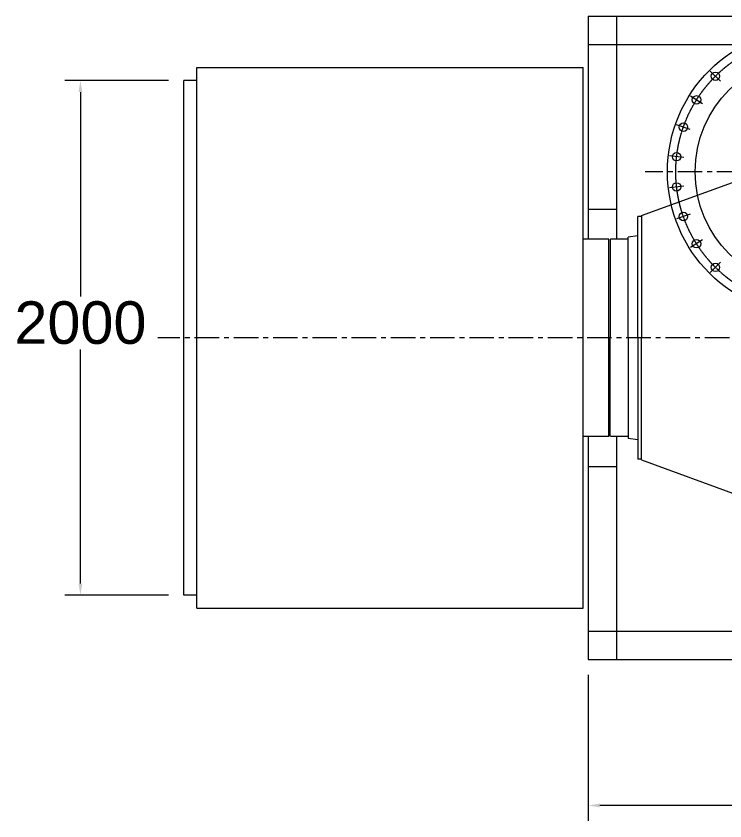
# Model space of a CAD drawing. Header units: millimetres. Extents: x 2 to 805233, y 2 to 613512.
# Drawn here: x 279632 to 349547, y 209211 to 288641 of the extents above; entities that cross this region are included whole.
import ezdxf

# ---------------------------------------------------------------- set-up
doc = ezdxf.new("R2010")
doc.units = ezdxf.units.MM
doc.header["$LTSCALE"] = 25.4
for name, pattern in [('ACAD_ISO04W100', [30, 24, -3, 0, -3]), ('CENTER', [50.8, 31.75, -6.35, 6.35, -6.35]), ('CHAIN', [0.7087, 0.4724, -0.0591, 0.1181, -0.0591])]:
    doc.linetypes.add(name, pattern=pattern)
doc.layers.get('Defpoints').update_dxf_attribs({"lineweight": 5})
doc.layers.add('CAXA1', color=5, linetype='CENTER', lineweight=5)
doc.styles.add('Roman', font='arial.ttf')
doc.styles.get("Standard").update_dxf_attribs({"font": 'arial.ttf'})
doc.dimstyles.new('ISO-25', dxfattribs={"dimscale": 30, "dimtxt": 38.1, "dimasz": 38.1, "dimexe": 50.8, "dimexo": 50.8, "dimgap": 15.875, "dimtad": 1, "dimtih": 1, "dimtoh": 1, "dimdec": 1, "dimlfac": 0.03937, "dimdsep": 46, "dimtxsty": 'Standard', "dimcen": 63.5, "dimclrd": 7, "dimclre": 7, "dimclrt": 7, "dimadec": 0, "dimazin": 0, "dimtfac": 1, "dimtdec": 1, "dimtmove": 0, "dimatfit": 3, "dimfxl": 25.4, "dimlwd": 5, "dimlwe": 5, "dimarcsym": 0})

# ---------------------------------------------------------------- blocks, each defined once
blk = doc.blocks.new('*D24')
at = {"color": 7, "linetype": 'Continuous', "lineweight": 5, "transparency": 16777216}
for p, q in [((336068, 223617), (336068, 209211)), ((477673, 223617), (477673, 209211)), ((476530, 210735), (337211, 210735))]:
    blk.add_line(p, q, dxfattribs=at)
at = {"color": 7, "transparency": 16777216}
for points in [[(337211, 210926), (337211, 210545), (336068, 210735)], [(476530, 210926), (476530, 210545), (477673, 210735)]]:
    blk.add_solid(points, dxfattribs=at)
at = {"layer": 'Defpoints', "color": 0, "transparency": 16777216}
for p in [(336068, 225141), (477673, 225141), (336068, 210735)]:
    blk.add_point(p, dxfattribs=at)
at = {"color": 7, "lineweight": 5, "transparency": 16777216, "insert": (406769, 213307), "char_height": 4191, "attachment_point": 5, "style": 'Roman'}
blk.add_mtext('D', dxfattribs=at)
blk = doc.blocks.new('*D14')
at = {"color": 7, "linetype": 'Continuous', "lineweight": 5, "transparency": 16777216}
for p, q in [((294666, 282291), (284455, 282291)), ((285979, 281148), (285979, 260980)), ((285979, 232634), (285979, 255748)), ((294666, 231491), (284455, 231491))]:
    blk.add_line(p, q, dxfattribs=at)
at = {"color": 7, "transparency": 16777216}
for points in [[(285788, 281148), (286169, 281148), (285979, 282291)], [(285788, 232634), (286169, 232634), (285979, 231491)]]:
    blk.add_solid(points, dxfattribs=at)
at = {"layer": 'Defpoints', "color": 0, "transparency": 16777216}
for p in [(296190, 282291), (285979, 231491), (296190, 231491)]:
    blk.add_point(p, dxfattribs=at)
at = {"color": 7, "lineweight": 5, "transparency": 16777216, "insert": (285979, 258364), "char_height": 4191, "attachment_point": 5, "style": 'Roman'}
blk.add_mtext('2000', dxfattribs=at)

msp = doc.modelspace()

# ---------------------------------------------------------------- linework, layer by layer
at = {"color": 7, "lineweight": 5}
for p, q in [((336067.71, 288641.14), (336067.71, 266632.04)), ((336067.71, 288641.14), (477672.71, 288641.14)), ((338861.71, 288641.14), (338861.71, 266632.04)), ((336067.71, 285847.14), (477672.71, 285847.14)), ((297459.71, 230221.14), (297459.71, 283561.14)), ((297459.71, 283561.14), (335559.71, 283561.14)), ((335559.71, 230221.14), (335559.71, 283561.14)), ((296189.71, 231491.14), (296189.71, 282291.14)), ((297459.71, 282291.14), (296189.71, 282291.14)), ((341305.76, 268950.01), (351028.31, 272488.48)), ((336067.71, 269591.14), (338861.71, 269591.14)), ((340944.49, 256891.14), (340944.51, 268854.54)), ((341305.76, 268854.54), (340944.51, 268854.54)), ((341305.76, 268950.01), (341305.76, 256891.14)), ((340944.51, 266949.23), (340004.71, 266825.48)), ((338099.71, 266632.04), (335559.71, 266632.04)), ((338099.71, 247150.24), (338099.71, 266632.04)), ((338277.51, 266632.04), (338226.71, 266581.24)), ((338226.71, 266581.24), (338226.71, 256891.14)), ((340004.71, 266632.04), (338277.51, 266632.04)), ((340004.71, 256891.14), (340004.71, 266825.48)), ((338226.71, 247201.04), (338226.71, 256891.14)), ((340004.71, 256891.14), (340004.71, 246963.42)), ((340944.51, 256891.14), (340944.51, 245651.67)), ((341305.76, 244832.26), (341305.76, 256891.14)), ((338099.71, 247150.24), (335559.71, 247150.24)), ((336067.71, 247150.24), (336067.71, 225141.14)), ((338277.51, 247150.24), (338226.71, 247201.04)), ((340004.71, 247150.24), (338277.51, 247150.24)), ((338861.71, 247150.24), (338861.71, 225141.14)), ((340944.51, 246833.04), (340004.71, 246956.79)), ((340944.51, 245651.67), (340944.51, 244927.74)), ((341305.76, 244927.74), (340944.51, 244927.74)), ((341305.76, 244832.26), (351028.31, 241293.79)), ((336067.71, 244191.14), (338861.71, 244191.14)), ((297459.71, 231491.14), (296189.71, 231491.14)), ((297459.71, 230221.14), (335559.71, 230221.14)), ((336067.71, 227935.14), (477672.71, 227935.14)), ((336067.71, 225141.14), (477672.71, 225141.14))]:
    msp.add_line(p, q, dxfattribs=at)
at = {"color": 7, "linetype": 'ACAD_ISO04W100', "lineweight": 5, "ltscale": 5}
for p, q in [((349109.01, 282204.01), (348110.06, 283202.98)), ((347345.81, 279993.08), (346149.61, 280744.71)), ((346118.8, 277445.23), (344785.34, 277911.84)), ((345489.5, 274688.22), (344085.64, 274846.41)), ((345489.47, 271860.3), (344085.61, 271702.14)), ((346118.72, 269103.28), (344785.24, 268636.7)), ((347345.68, 266555.41), (346149.46, 265803.79)), ((349108.83, 264344.44), (348109.86, 263345.48))]:
    msp.add_line(p, q, dxfattribs=at)
at = {"color": 7, "lineweight": 5}
for centre, radius in [((358038.71, 273274.14), 14160.5), ((358038.71, 273274.14), 11430), ((348609.53, 282703.5), 419.1), ((346747.71, 280368.9), 419.1), ((345452.07, 277678.53), 419.1), ((344787.57, 274767.31), 419.1), ((344787.54, 271781.22), 419.1), ((345451.98, 268869.99), 419.1), ((346747.57, 266179.6), 419.1), ((348609.35, 263844.96), 419.1)]:
    msp.add_circle(centre, radius, dxfattribs=at)
at = {"color": 7, "linetype": 'CHAIN', "lineweight": 5, "ltscale": 15}
msp.add_circle((358038.71, 273274.14), 13335, dxfattribs=at)
at = {"layer": 'CAXA1', "linetype": 'CENTER', "lineweight": 5, "ltscale": 3}
for p, q in [((374405.06, 273274.14), (341672.77, 273274.14)), ((466114.81, 256891.14), (293597.48, 256891.14))]:
    msp.add_line(p, q, dxfattribs=at)

# ---------------------------------------------------------------- dimensions: what is measured, and where the dimension line sits
at = {"color": 7, "lineweight": 5}
dim = msp.add_linear_dim(base=(285978.95, 231491.14), p1=(296189.71, 282291.14), p2=(296189.71, 231491.14), angle=270, dimstyle='ISO-25', override={"dimscale": 30, "dimtxt": 139.7, "dimpost": '\\X', "dimtxsty": 'Roman', "dimtmove": 1}, dxfattribs=at)
dim.commit()
dim.dimension.update_dxf_attribs({"geometry": '*D14', "text_midpoint": (285978.95, 258364.26), "dimtype": 160})
dim = msp.add_linear_dim(base=(336067.71, 210735.29), p1=(477672.71, 225141.14), p2=(336067.71, 225141.14), angle=180, text='D', dimstyle='ISO-25', override={"dimscale": 30, "dimtxt": 139.7, "dimpost": '\\X', "dimtxsty": 'Roman', "dimtmove": 1}, dxfattribs=at)
dim.commit()
dim.dimension.update_dxf_attribs({"geometry": '*D24', "text_midpoint": (406768.79, 210735.29), "dimtype": 160})

doc.saveas('drawing.dxf')
